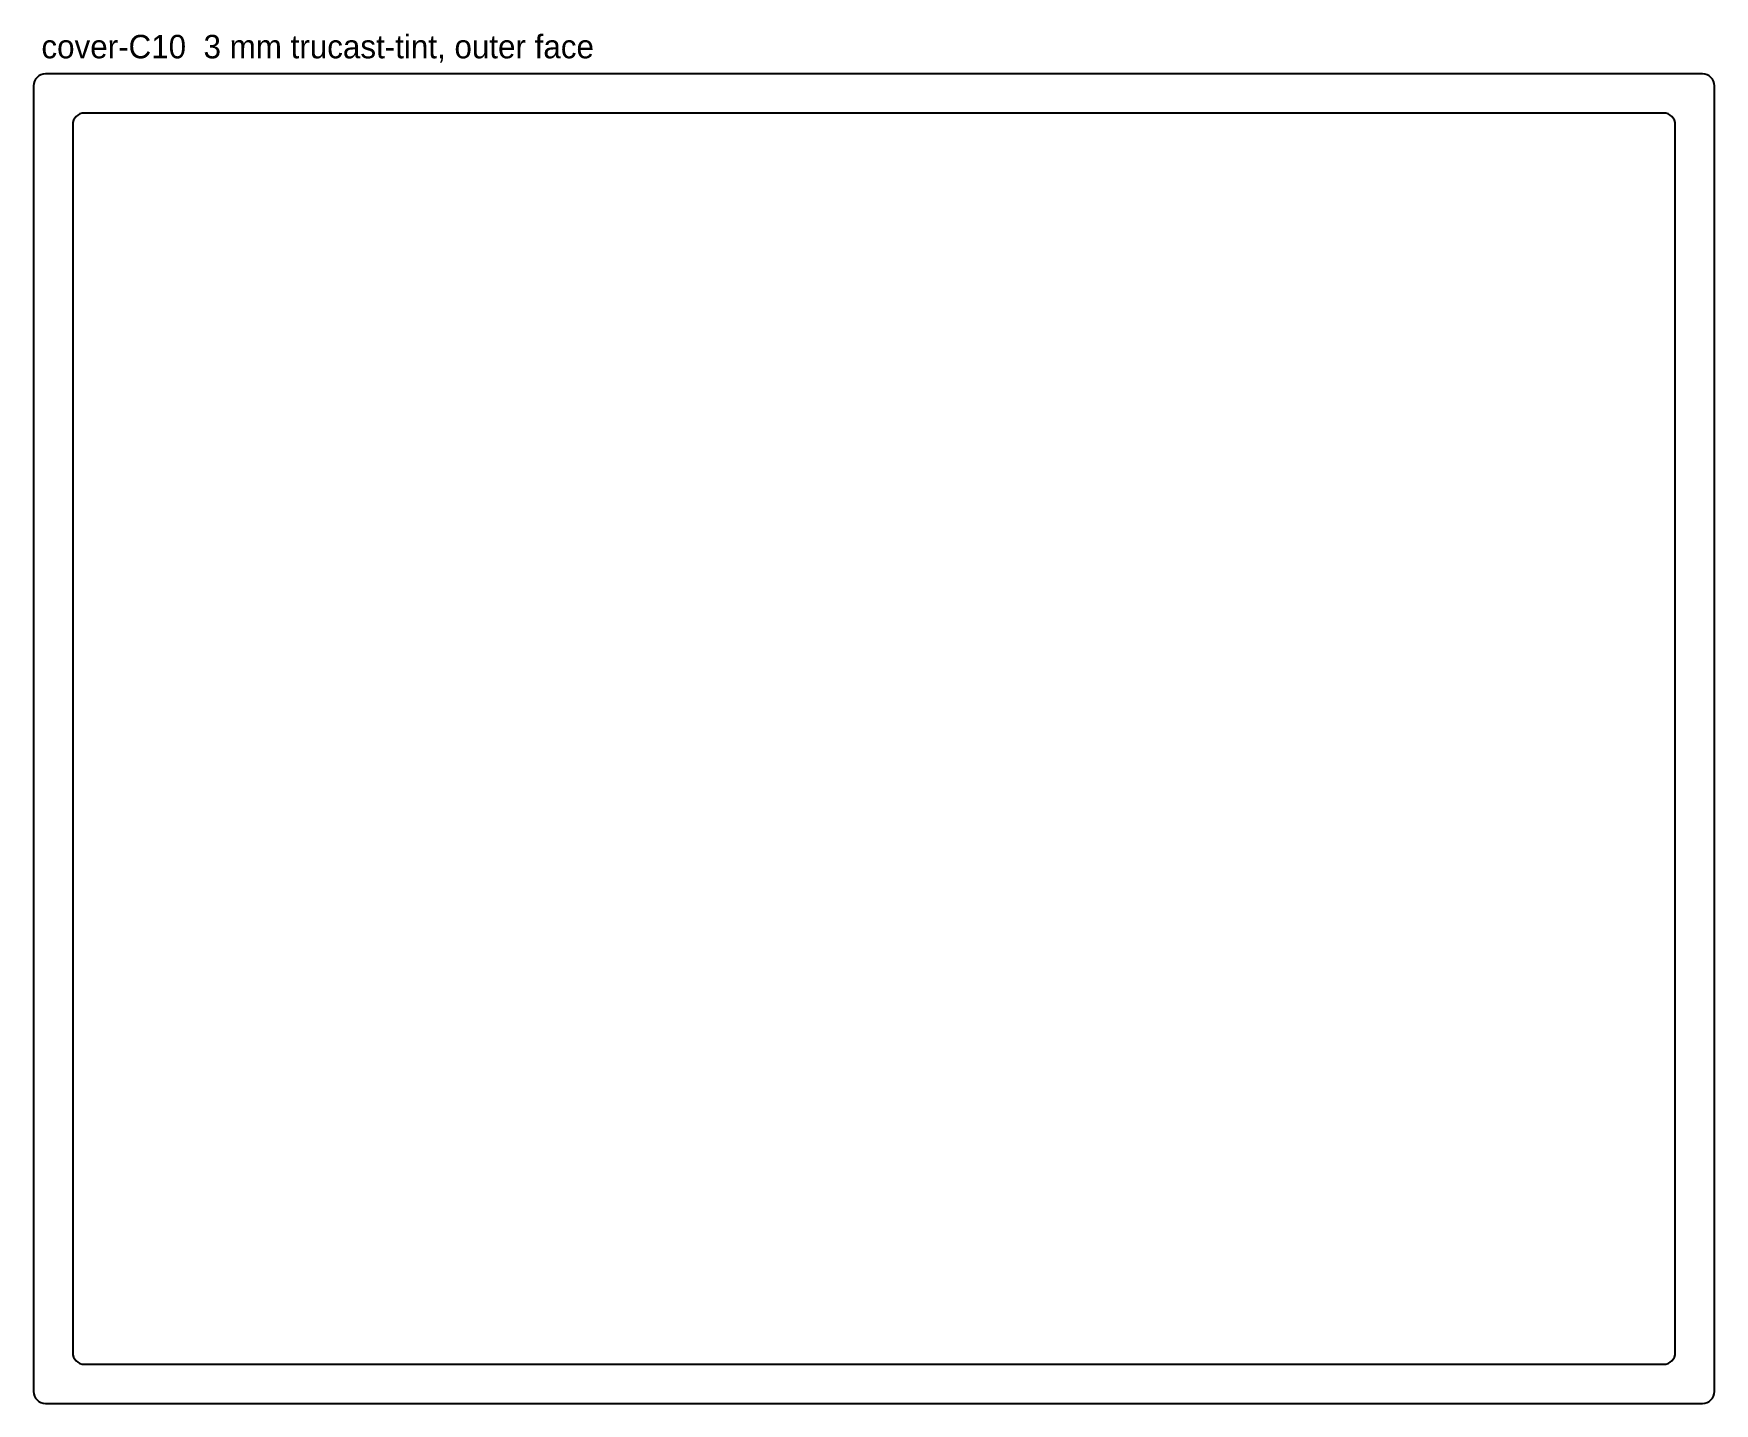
# Model space of a CAD drawing. Header units: millimetres. Extents: x 0 to 430, y 0 to 350.
import ezdxf

# ---------------------------------------------------------------- set-up
doc = ezdxf.new("R2010")
doc.units = ezdxf.units.MM
for name, color, linetype in [('CUT_INSIDE', 5, 'Continuous'), ('CUT_OUTSIDE', 1, 'Continuous'), ('NOTES', 7, 'Continuous')]:
    doc.layers.add(name, color=color, linetype=linetype)

msp = doc.modelspace()

# ---------------------------------------------------------------- linework, layer by layer
at = {"layer": 'CUT_INSIDE'}
msp.add_lwpolyline([(419.94, 327.59), (419.77, 328.15), (419.49, 328.67), (419.12, 329.12), (418.67, 329.49), (418.15, 329.77), (417.59, 329.94), (417, 330), (13, 330), (12.41, 329.94), (11.85, 329.77), (11.33, 329.49), (10.88, 329.12), (10.51, 328.67), (10.23, 328.15), (10.06, 327.59), (10, 327), (10, 13), (10.06, 12.41), (10.23, 11.85), (10.51, 11.33), (10.88, 10.88), (11.33, 10.51), (11.85, 10.23), (12.41, 10.06), (13, 10), (417, 10), (417.59, 10.06), (418.15, 10.23), (418.67, 10.51), (419.12, 10.88), (419.49, 11.33), (419.77, 11.85), (419.94, 12.41), (420, 13), (420, 327), (419.94, 327.59)], close=True, dxfattribs=at)
at = {"layer": 'CUT_OUTSIDE'}
msp.add_lwpolyline([(430, 337), (429.94, 337.59), (429.77, 338.15), (429.49, 338.67), (429.12, 339.12), (428.67, 339.49), (428.15, 339.77), (427.59, 339.94), (427, 340), (3, 340), (2.41, 339.94), (1.85, 339.77), (1.33, 339.49), (0.88, 339.12), (0.51, 338.67), (0.23, 338.15), (0.06, 337.59), (0, 337), (0, 3), (0.06, 2.41), (0.23, 1.85), (0.51, 1.33), (0.88, 0.88), (1.33, 0.51), (1.85, 0.23), (2.41, 0.06), (3, 0), (427, 0), (427.59, 0.06), (428.15, 0.23), (428.67, 0.51), (429.12, 0.88), (429.49, 1.33), (429.77, 1.85), (429.94, 2.41), (430, 3), (430, 337)], close=True, dxfattribs=at)

# ---------------------------------------------------------------- texts
at = {"layer": 'NOTES'}
msp.add_text('cover-C10  3 mm trucast-tint, outer face', height=6, dxfattribs=at).set_placement((2, 344))

doc.saveas('drawing.dxf')
